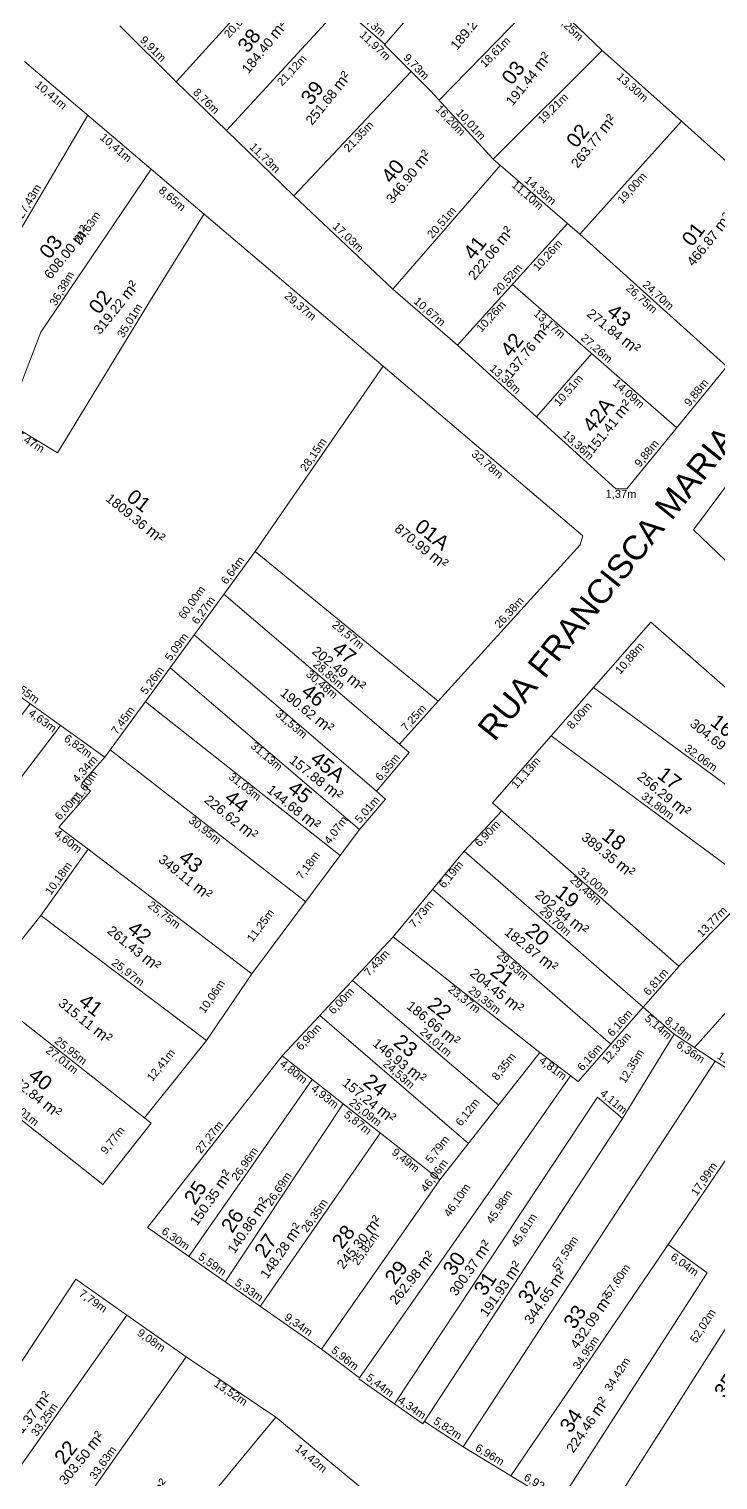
# Model space of a CAD drawing. Header units: metres. Extents: x 3808 to 8215, y 2374 to 6187.
# Drawn here: x 5761.7 to 5847.8, y 4109 to 4290.4 of the extents above; entities that cross this region are included whole.
import ezdxf

# ---------------------------------------------------------------- set-up
doc = ezdxf.new("R2010")
doc.units = ezdxf.units.M
doc.linetypes.add('CENTER', pattern=[2, 1.25, -0.25, 0.25, -0.25])
for name, color, linetype in [('0 - Cotas', 7, 'Continuous'), ('0 - Linhas Quadras', 7, 'Continuous'), ('0 - Nome Ruas', 7, 'CENTER'), ('0 - Numero de Lotes', 6, 'Continuous'), ('0 - Área Dos Lotes', 1, 'Continuous'), ('Fluxo', 170, 'Continuous')]:
    doc.layers.add(name, color=color, linetype=linetype)
doc.styles.add('Arial', font='arial.ttf')
doc.styles.add('pedro', font='arial.ttf', dxfattribs={"height": 3})

msp = doc.modelspace()

# ---------------------------------------------------------------- hatches: boundary and pattern name
at = {"layer": 'Fluxo', "lineweight": 5}
h = msp.add_hatch(dxfattribs=at)
h.set_pattern_fill('ANSI32', color=256, scale=0.15)
h.set_pattern_definition([(45, (-581.274, 256.0805), (-1.01027881, 1.01027881), []), (45, (-580.6005, 256.0805), (-1.01027881, 1.01027881), [])])
edge = h.paths.add_edge_path()
edge.add_arc((6409.322, 3934.822), 605.94, 215.558436, 220.888153)
edge.add_arc((6409.322, 3934.822), 601.94, 215.558436, 220.888153)
edge.add_line((5951.237, 3538.183), (5954.261, 3540.801))
edge.add_arc((10925.118, 7550.386), 6385.997, 217.3930198, 218.3872368)
edge.add_arc((10925.118, 7550.386), 6389.997, 217.3930198, 218.3872368)
edge.add_arc((8022.058, 5423.597), 2788.956, 216.17081, 218.897105)
edge.add_arc((8022.058, 5423.597), 2792.956, 216.17081, 218.897105)
edge.add_arc((6561.25, 4446.689), 1035.746, 216.369866, 220.234553)
edge.add_arc((6561.25, 4446.689), 1039.746, 216.369866, 220.234553)
edge.add_line((5727.223, 3832.546), (5655.544, 3923.802))
edge.add_line((5724.078, 3830.075), (5652.399, 3921.332))
edge.add_line((5655.674, 3923.617), (5438.849, 4274.969))
edge.add_line((5652.27, 3921.517), (5435.445, 4272.868))

# ---------------------------------------------------------------- linework, layer by layer
at = {"layer": '0 - Cotas', "lineweight": 5}
msp.add_line((5830.932, 4227.017, 0), (5830.58, 4225.902, 0), dxfattribs=at)
at = {"layer": '0 - Linhas Quadras', "linetype": 'Continuous', "lineweight": 5}
for p, q in [((5806.136, 4288.402, 0), (5818.141, 4302.277, 0)), ((5818.141, 4302.277, 0), (5833.346, 4287.681, 0)), ((5780.066, 4283.764, 0), (5793.931, 4299.023, 0)), ((5825.952, 4294.779, 0), (5812.947, 4281.469, 0)), ((5833.346, 4287.681, 0), (5825.952, 4294.779, 0)), ((5786.369, 4277.681, 0), (5800.692, 4293.208, 0)), ((5801.852, 4292.205, 0), (5806.183, 4288.457, 0)), ((5773.051, 4290.762, 0), (5780.066, 4283.764, 0)), ((5811.873, 4282.632, 0), (5806.136, 4288.402, 0)), ((5833.346, 4287.681, 0), (5819.741, 4274.118, 0)), ((5843.277, 4278.836, 0), (5833.346, 4287.681, 0)), ((5776.964, 4272.847, 0), (5761.095, 4286.323, 0)), ((5794.81, 4269.534, 0), (5809.463, 4285.055, 0)), ((5780.066, 4283.764, 0), (5786.369, 4277.681, 0)), ((5819.741, 4274.118, 0), (5811.873, 4282.632, 0)), ((5769.03, 4279.585, 0), (5755.076, 4255.966, 0)), ((5786.369, 4277.681, 0), (5794.81, 4269.534, 0)), ((5843.277, 4278.836, 0), (5830.573, 4264.711, 0)), ((5843.277, 4278.836, 0), (5860.654, 4263.206, 0)), ((5819.741, 4274.118, 0), (5830.573, 4264.711, 0)), ((5776.964, 4272.847, 0), (5763.14, 4252.463, 0)), ((5805.947, 4248.234, 0), (5776.964, 4272.847, 0)), ((5807.193, 4257.844, 0), (5820.645, 4273.333, 0)), ((5794.81, 4269.534, 0), (5807.193, 4257.844, 0)), ((5776.852, 4256.466, 0), (5783.56, 4267.246, 0)), ((5815.249, 4250.848, 0), (5829.023, 4266.056, 0)), ((5830.573, 4264.711, 0), (5848.936, 4248.194, 0)), ((5807.193, 4257.844, 0), (5815.249, 4250.848, 0)), ((5842.684, 4240.541, 0), (5822.136, 4258.452, 0)), ((5765.245, 4237.403, 0), (5776.852, 4256.466, 0)), ((5763.14, 4252.463, 0), (5758.865, 4241.287, 0)), ((5815.249, 4250.848, 0), (5835.058, 4232.903, 0)), ((5825.153, 4241.876, 0), (5832.061, 4249.8, 0)), ((5805.947, 4248.234, 0), (5789.955, 4225.07, 0)), ((5830.932, 4227.017, 0), (5805.947, 4248.234, 0)), ((5836.431, 4232.887, 0), (5848.936, 4248.194, 0)), ((5758.865, 4241.287, 0), (5765.245, 4237.403, 0)), ((5854.759, 4241.209, 0), (5844.767, 4227.76, 0)), ((5835.058, 4232.903, 0), (5836.431, 4232.887, 0)), ((5844.767, 4227.76, 0), (5853.766, 4219.142, 0)), ((5771.148, 4199.351, 0), (5789.955, 4225.07, 0)), ((5789.955, 4225.07, 0), (5812.86, 4206.365, 0)), ((5812.86, 4206.365, 0), (5830.58, 4225.902, 0)), ((5807.99, 4200.995, 0), (5786.039, 4219.714, 0)), ((5826.983, 4202.043, 0), (5839.427, 4216.247, 0)), ((5839.379, 4216.288, 0), (5863.639, 4195.035, 0)), ((5747.926, 4215.959, 0), (5771.148, 4199.351, 0)), ((5805.113, 4195.103, 0), (5782.337, 4214.651, 0)), ((5802.998, 4190.318, 0), (5779.334, 4210.545, 0)), ((5826.983, 4202.043, 0), (5832.255, 4208.06, 0)), ((5832.255, 4208.06, 0), (5858.094, 4189.082, 0)), ((5736.263, 4172.97, 0), (5761.836, 4206.011, 0)), ((5800.569, 4187.058, 0), (5776.229, 4206.299, 0)), ((5812.86, 4206.365, 0), (5807.99, 4200.995, 0)), ((5740.24, 4170.058, 0), (5765.603, 4203.316, 0)), ((5826.983, 4202.043, 0), (5819.647, 4193.668, 0)), ((5852.548, 4183.13, 0), (5826.983, 4202.043, 0)), ((5796.278, 4181.298, 0), (5771.832, 4200.286, 0)), ((5809.233, 4199.935, 0), (5805.113, 4195.103, 0)), ((5807.99, 4200.995, 0), (5809.233, 4199.935, 0)), ((5771.148, 4199.351, 0), (5768.271, 4196.096, 0)), ((5768.271, 4196.096, 0), (5769.366, 4195.128, 0)), ((5769.366, 4195.128, 0), (5765.392, 4190.633, 0)), ((5805.113, 4195.103, 0), (5806.259, 4194.119, 0)), ((5806.259, 4194.119, 0), (5802.998, 4190.318, 0)), ((5820.791, 4192.666, 0), (5816.077, 4187.624, 0)), ((5819.647, 4193.668, 0), (5842.938, 4173.264, 0)), ((5765.392, 4190.633, 0), (5769.068, 4187.866, 0)), ((5802.998, 4190.318, 0), (5789.559, 4172.278, 0)), ((5868.939, 4190.097, 0), (5844.912, 4163.062, 0)), ((5769.068, 4187.866, 0), (5763.135, 4179.594, 0)), ((5789.559, 4172.278, 0), (5769.068, 4187.866, 0)), ((5816.077, 4187.624, 0), (5807.207, 4176.897, 0)), ((5816.077, 4187.624, 0), (5838.478, 4168.117, 0)), ((5812.134, 4182.856, 0), (5834.415, 4163.48, 0)), ((5842.938, 4173.264, 0), (5852.548, 4183.13, 0)), ((5763.135, 4179.594, 0), (5755.719, 4170.331, 0)), ((5783.888, 4163.974, 0), (5763.135, 4179.594, 0)), ((5807.207, 4176.897, 0), (5793.328, 4162.037, 0)), ((5825.572, 4162.448, 0), (5807.207, 4176.897, 0)), ((5838.478, 4168.117, 0), (5842.966, 4173.24, 0)), ((5783.888, 4163.974, 0), (5789.559, 4172.278, 0)), ((5802.135, 4171.467, 0), (5820.41, 4155.887, 0)), ((5755.719, 4170.331, 0), (5776.952, 4153.637, 0)), ((5798.04, 4167.082, 0), (5816.626, 4151.078, 0)), ((5838.478, 4168.117, 0), (5830.353, 4158.843, 0)), ((5838.478, 4168.117, 0), (5842.357, 4164.739, 0)), ((5776.123, 4154.289, 0), (5783.888, 4163.974, 0)), ((5842.357, 4164.739, 0), (5835.915, 4154.207, 0)), ((5842.357, 4164.739, 0), (5847.468, 4161.385, 0)), ((5770.912, 4145.955, 0), (5749.729, 4162.713, 0)), ((5776.489, 4140.589, 0), (5793.328, 4162.037, 0)), ((5793.328, 4162.037, 0), (5813.045, 4146.525, 0)), ((5813.045, 4146.525, 0), (5825.572, 4162.448, 0)), ((5830.353, 4158.843, 0), (5825.572, 4162.448, 0)), ((5847.468, 4161.385, 0), (5815.979, 4113.166, 0)), ((5854.34, 4157.181, 0), (5847.468, 4161.385, 0)), ((5797.103, 4159.068, 0), (5781.648, 4136.979, 0)), ((5829.41, 4159.554, 0), (5802.993, 4121.779, 0)), ((5832.776, 4156.857, 0), (5807.361, 4118.539, 0)), ((5854.34, 4157.181, 0), (5821.937, 4109.563, 0)), ((5835.915, 4154.207, 0), (5832.776, 4156.857, 0)), ((5786.226, 4133.776, 0), (5800.977, 4156.02, 0)), ((5776.952, 4153.637, 0), (5770.912, 4145.955, 0)), ((5835.915, 4154.207, 0), (5810.917, 4116.052, 0)), ((5790.593, 4130.721, 0), (5805.589, 4152.391, 0)), ((5813.045, 4146.525, 0), (5798.242, 4125.369, 0)), ((5798.242, 4125.369, 0), (5776.489, 4140.589, 0)), ((5841.599, 4138.457, 0), (5846.493, 4134.917, 0)), ((5827.856, 4105.985, 0), (5846.493, 4134.917, 0)), ((5767.522, 4134.128, 0), (5745.936, 4101.422, 0)), ((5773.892, 4129.64, 0), (5767.522, 4134.128, 0)), ((5832.864, 4102.957, 0), (5851.112, 4131.576, 0)), ((5773.892, 4129.64, 0), (5754.743, 4102.457, 0)), ((5781.312, 4124.413, 0), (5773.892, 4129.64, 0)), ((5802.993, 4121.779, 0), (5798.242, 4125.369, 0)), ((5781.312, 4124.413, 0), (5761.945, 4096.921, 0)), ((5792.545, 4116.897, 0), (5781.312, 4124.413, 0)), ((5810.917, 4116.052, 0), (5802.906, 4121.654, 0)), ((5792.545, 4116.897, 0), (5771.452, 4091.454, 0)), ((5803.643, 4107.697, 0), (5792.545, 4116.897, 0)), ((5815.979, 4113.166, 0), (5811.114, 4116.353, 0)), ((5815.979, 4113.166, 0), (5832.864, 4102.957, 0)), ((5821.937, 4109.563, 0), (5827.856, 4105.985, 0))]:
    msp.add_line(p, q, dxfattribs=at)

# ---------------------------------------------------------------- texts
at = {"layer": '0 - Cotas', "lineweight": 5, "style": 'Arial'}
for s, rotation, p in [('20,62m', 47.74065, (5786.692, 4289.143, 0)), ('5,73m', 319.13048, (5802.823, 4291.893, 0)), ('10,25m', 316.16978, (5827.059, 4292.038, 0)), ('9,91m', 315.06814, (5775.477, 4288.906, 0)), ('11,97m', 317.09314, (5802.932, 4289.524, 0)), ('18,61m', 45.66471, (5818.715, 4285.477, 0)), ('21,12m', 47.30921, (5793.323, 4283.159, 0)), ('9,73m', 314.06941, (5808.412, 4286.717, 0)), ('10,41m', 319.66181, (5762.344, 4283.248, 0)), ('13,30m', 318.31086, (5835.088, 4284.275, 0)), ('8,76m', 316.01858, (5782.11, 4282.346, 0)), ('19,21m', 44.91119, (5825.894, 4278.452, 0)), ('16,20m', 313.64616, (5812.423, 4280.296, 0)), ('10,01m', 312.74125, (5814.998, 4279.839, 0)), ('21,35m', 46.64857, (5801.65, 4274.895, 0)), ('10,41m', 319.66181, (5770.463, 4276.664, 0)), ('11,73m', 316.01858, (5789.168, 4275.534, 0)), ('19,00m', 48.03112, (5835.885, 4268.429, 0)), ('27,43m', 59.4267, (5760.887, 4266.589, 0)), ('8,65m', 319.66181, (5777.8, 4270.051, 0)), ('11,10m', 319.02693, (5821.944, 4270.743, 0)), ('14,35m', 319.02693, (5823.55, 4271.34, 0)), ('24,63m', 55.85509, (5768.069, 4263.275, 0)), ('20,51m', 49.02693, (5812.106, 4264.11, 0)), ('17,03m', 316.64857, (5799.56, 4265.6, 0)), ('10,26m', 47.83183, (5825.319, 4260.028, 0)), ('36,38m', 60.16688, (5765.041, 4255.667, 0)), ('20,52m', 47.83183, (5820.292, 4257.012, 0)), ('26,75m', 318.10751, (5836.234, 4257.848, 0)), ('24,70m', 318.03112, (5838.308, 4258.291, 0)), ('35,01m', 58.46215, (5773.461, 4251.68, 0)), ('29,37m', 319.66181, (5793.518, 4256.866, 0)), ('10,67m', 319.02693, (5809.701, 4256.196, 0)), ('10,26m', 47.83183, (5818.251, 4252.395, 0)), ('13,17m', 318.92137, (5824.686, 4254.666, 0)), ('27,26m', 318.92137, (5830.586, 4251.617, 0)), ('13,36m', 317.82658, (5819.192, 4247.815, 0)), ('10,51m', 48.92137, (5827.96, 4243.134, 0)), ('14,09m', 318.92137, (5834.599, 4245.959, 0)), ('9,88m', 50.75199, (5844.276, 4243.122, 0)), ('7,47m', 328.6639, (5759.907, 4239.374, 0)), ('13,36m', 317.82658, (5828.31, 4239.555, 0)), ('28,15m', 55.3794, (5796.313, 4234.982, 0)), ('9,88m', 50.75199, (5838.066, 4235.521, 0)), ('32,78m', 319.66181, (5816.907, 4237.116, 0)), ('1,37m', 359.34586, (5833.759, 4231.785, 0)), ('6,64m', 53.82393, (5786.384, 4220.863, 0)), ('60,00m', 54.55353, (5781.085, 4216.524, 0)), ('6,27m', 53.82393, (5782.733, 4215.87, 0)), ('26,38m', 47.79264, (5820.519, 4215.405, 0)), ('29,57m', 320.7637, (5799.472, 4215.754, 0)), ('5,09m', 53.82393, (5779.384, 4211.291, 0)), ('10,88m', 49.11304, (5835.619, 4209.653, 0)), ('28,85m', 319.54338, (5797.099, 4210.808, 0)), ('28,55m', 324.42831, (5758.737, 4208.719, 0)), ('5,26m', 53.82393, (5776.321, 4207.103, 0)), ('30,48m', 319.54338, (5796.22, 4209.6, 0)), ('4,63m', 324.42831, (5761.516, 4204.668, 0)), ('7,45m', 53.82393, (5772.67, 4202.106, 0)), ('31,53m', 319.36031, (5792.413, 4204.65, 0)), ('7,25m', 47.79264, (5808.833, 4202.519, 0)), ('8,00m', 48.77954, (5829.586, 4202.79, 0)), ('6,82m', 324.42831, (5765.959, 4201.484, 0)), ('31,13m', 319.4764, (5789.306, 4200.619, 0)), ('32,06m', 323.70358, (5843.546, 4200.263, 0)), ('4,34m', 48.52671, (5767.74, 4196.099, 0)), ('6,35m', 49.54338, (5805.621, 4196.315, 0)), ('11,13m', 48.77954, (5822.645, 4195.34, 0)), ('11,60m', 56.29151, (5767.723, 4193.386, 0)), ('31,03m', 321.6736, (5786.552, 4196.738, 0)), ('6,00m', 48.52671, (5765.537, 4191.4, 0)), ('5,01m', 48.94896, (5803.063, 4191.029, 0)), ('31,80m', 323.50561, (5838.143, 4194.284, 0)), ('30,95m', 322.16117, (5781.543, 4191.292, 0)), ('4,07m', 53.31656, (5799.286, 4188.412, 0)), ('6,90m', 46.92208, (5818.03, 4188.061, 0)), ('4,60m', 323.02357, (5764.715, 4189.649, 0)), ('7,18m', 53.31656, (5795.801, 4184.001, 0)), ('10,18m', 54.35177, (5764.401, 4182.044, 0)), ('6,19m', 50.41506, (5813.579, 4182.897, 0)), ('31,00m', 318.77954, (5830.199, 4184.956, 0)), ('29,48m', 318.77954, (5829.236, 4183.889, 0)), ('25,75m', 322.73811, (5776.43, 4180.687, 0)), ('11,25m', 53.31656, (5789.628, 4176.168, 0)), ('7,73m', 50.41506, (5809.873, 4177.973, 0)), ('29,70m', 318.94886, (5825.44, 4180.001, 0)), ('13,77m', 45.75532, (5845.809, 4176.785, 0)), ('7,43m', 46.95477, (5804.183, 4171.892, 0)), ('29,53m', 318.98907, (5820.076, 4174.476, 0)), ('25,97m', 323.03246, (5771.91, 4173.489, 0)), ('6,81m', 49.08469, (5839.16, 4169.487, 0)), ('10,06m', 55.67073, (5783.633, 4167.252, 0)), ('23,37m', 321.80672, (5813.987, 4170.172, 0)), ('29,35m', 322.04705, (5816.526, 4170.062, 0)), ('6,00m', 46.95477, (5799.753, 4167.153, 0)), ('6,16m', 48.77954, (5834.648, 4164.352, 0)), ('5,14m', 318.94886, (5838.597, 4166.576, 0)), ('6,90m', 46.95477, (5795.693, 4162.636, 0)), ('24,01m', 319.55145, (5810.474, 4164.883, 0)), ('8,18m', 321.84747, (5841.09, 4166.242, 0)), ('25,95m', 321.82363, (5764.771, 4163.723, 0)), ('12,33m', 48.77954, (5833.959, 4160.927, 0)), ('6,36m', 326.42116, (5842.531, 4163.196, 0)), ('27,01m', 321.82363, (5763.672, 4162.554, 0)), ('12,41m', 51.27698, (5777.098, 4158.755, 0)), ('8,35m', 51.80672, (5820.229, 4158.882, 0)), ('4,81m', 322.98494, (5825.353, 4161.276, 0)), ('6,16m', 48.77954, (5830.889, 4160.062, 0)), ('12,35m', 58.54752, (5836.198, 4158.493, 0)), ('11,11m', 328.04328, (5847.634, 4161.776, 0)), ('4,80m', 321.80672, (5792.95, 4160.877, 0)), ('24,53m', 319.26939, (5805.847, 4160.887, 0)), ('4,93m', 321.80672, (5796.864, 4157.773, 0)), ('27,01m', 321.65266, (5758.761, 4156.078, 0)), ('25,09m', 321.80672, (5801.622, 4156.021, 0)), ('6,12m', 51.80672, (5815.704, 4153.163, 0)), ('4,11m', 319.83733, (5832.994, 4157.196, 0)), ('5,87m', 321.80672, (5800.973, 4154.496, 0)), ('9,77m', 51.82363, (5771.312, 4149.663, 0)), ('27,27m', 51.86464, (5783.171, 4149.747, 0)), ('5,79m', 51.80672, (5811.934, 4148.523, 0)), ('26,96m', 55.02086, (5787.726, 4146.364, 0)), ('9,49m', 321.80672, (5806.955, 4149.815, 0)), ('46,06m', 53.60778, (5811.362, 4144.916, 0)), ('26,69m', 56.44956, (5791.994, 4143.198, 0)), ('17,99m', 55.76548, (5845.191, 4144.446, 0)), ('46,10m', 55.03433, (5814.269, 4141.814, 0)), ('26,35m', 55.31708, (5796.45, 4139.888, 0)), ('45,98m', 56.4461, (5819.598, 4140.961, 0)), ('45,61m', 56.76785, (5822.703, 4138.035, 0)), ('6,30m', 325.02086, (5778.163, 4139.906, 0)), ('25,82m', 55.02086, (5802.814, 4135.743, 0)), ('57,59m', 56.85332, (5827.874, 4135.178, 0)), ('5,59m', 325.02086, (5782.731, 4136.71, 0)), ('6,04m', 324.12199, (5841.815, 4136.691, 0)), ('57,60m', 55.76548, (5834.3, 4131.723, 0)), ('7,79m', 324.83722, (5767.836, 4132.113, 0)), ('5,33m', 325.02086, (5787.334, 4133.489, 0)), ('9,34m', 325.02086, (5793.518, 4129.162, 0)), ('52,02m', 57.47754, (5845.105, 4126.066, 0)), ('9,08m', 324.83722, (5775.106, 4127.203, 0)), ('5,96m', 321.4644, (5799.361, 4125.086, 0)), ('34,95m', 55.76548, (5830.42, 4122.74, 0)), ('34,42m', 57.21338, (5834.402, 4120.019, 0)), ('5,44m', 323.43429, (5803.726, 4121.631, 0)), ('13,52m', 326.21422, (5784.707, 4120.84, 0)), ('33,25m', 54.83722, (5762.658, 4114.387, 0)), ('4,34m', 325.03433, (5807.709, 4118.784, 0)), ('5,82m', 326.76785, (5812.155, 4116.149, 0)), ('33,63m', 54.83722, (5769.969, 4109.005, 0)), ('14,42m', 320.34042, (5794.85, 4112.843, 0)), ('6,96m', 328.84388, (5817.389, 4112.78, 0)), ('6,92m', 328.84388, (5823.458, 4109.111, 0))]:
    msp.add_text(s, height=1, rotation=rotation, dxfattribs=at).set_placement(p)
at = {"layer": '0 - Nome Ruas', "linetype": 'Continuous', "lineweight": 5, "style": 'pedro'}
msp.add_text('RUA FRANCISCA MARIA GUEDES', height=3, rotation=51.28455, dxfattribs=at).set_placement((5819.896, 4201.21, 0))
at = {"layer": '0 - Numero de Lotes', "lineweight": 5, "style": 'Arial'}
for s, rotation, p in [('38', 51.92725, (5789.034, 4287.262, -540.279)), ('03', 51.92725, (5822.057, 4283.246, -540.279)), ('39', 51.92725, (5796.925, 4280.731, -540.279)), ('02', 51.92725, (5830.128, 4275.372, -540.279)), ('40', 51.92725, (5806.993, 4270.933, -540.279)), ('01', 51.92725, (5844.581, 4263.055, -540.279)), ('03', 51.92725, (5764.235, 4261.489, -540.279)), ('41', 51.92725, (5817.252, 4261.366, -540.279)), ('02', 51.92725, (5770.408, 4254.592, -540.279)), ('43', 321.92725, (5833.802, 4254.755, -540.279)), ('42', 51.92725, (5821.885, 4249.238, -540.279)), ('42A', 51.92725, (5832.151, 4239.812, -540.279)), ('01', 321.92725, (5773.738, 4231.58, -540.279)), ('01A', 321.92725, (5809.776, 4227.862, -540.279)), ('47', 321.92725, (5799.445, 4212.574, -540.279)), ('46', 321.92725, (5795.569, 4207.268, -540.279)), ('16', 321.92725, (5846.729, 4203.483, -540.279)), ('45A', 321.92725, (5796.711, 4198.865, -540.279)), ('17', 321.92725, (5840.102, 4196.886, -540.279)), ('45', 321.92725, (5793.896, 4195.168, -540.279)), ('44', 321.92725, (5785.973, 4193.991, -540.279)), ('18', 321.92725, (5833.145, 4189.3, -540.279)), ('43', 321.92725, (5780.254, 4186.522, -540.279)), ('19', 321.92725, (5827.333, 4182.124, -540.279)), ('42', 321.92725, (5773.843, 4177.632, -540.279)), ('20', 321.92725, (5823.606, 4177.392, -540.279)), ('21', 321.92725, (5819.205, 4172.322, -540.279)), ('41', 321.92725, (5767.749, 4168.555, -540.279)), ('22', 321.92725, (5811.361, 4168.149, -540.279)), ('23', 321.92725, (5807.116, 4163.483, -540.279)), ('40', 321.92725, (5761.433, 4159.287, -540.279)), ('24', 321.92725, (5803.326, 4158.538, -540.279)), ('25', 56.04177, (5782.433, 4143.281, -540.279)), ('26', 56.73094, (5787.087, 4139.775, -540.279)), ('27', 56.12117, (5791.217, 4136.645, -540.279)), ('28', 51.92725, (5800.82, 4137.763, -540.279)), ('29', 51.92725, (5807.433, 4133.304, -540.279)), ('30', 56.00923, (5814.793, 4134.401, -540.279)), ('31', 56.00923, (5818.673, 4131.899, -540.279)), ('32', 56.00923, (5824.17, 4130.859, -540.279)), ('33', 56.00923, (5829.884, 4127.751, -540.279)), ('35', 56.00923, (5848.711, 4119.127, -540.279)), ('34', 56.00923, (5829.403, 4114.779, -540.279)), ('22', 51.92725, (5766.101, 4110.815, -540.279))]:
    msp.add_text(s, height=1.8197, rotation=rotation, dxfattribs=at).set_placement(p)
at = {"layer": '0 - Área Dos Lotes', "lineweight": 5, "style": 'Arial'}
for s, height, rotation, p in [('189.24 ', 1.2, 50.93117, (5815.191, 4287.617, 0)), ('m²', 1.4, 50.93117, (5792.633, 4289.019, 0)), ('184.40 ', 1.2, 50.93117, (5789.108, 4284.677, 0)), ('m²', 1.4, 50.93117, (5825.657, 4285.004, 0)), ('m²', 1.4, 50.93117, (5800.609, 4282.592, 0)), ('191.44 ', 1.2, 50.93117, (5822.132, 4280.661, 0)), ('251.68 ', 1.2, 50.93117, (5797.083, 4278.25, 0)), ('m²', 1.4, 50.93117, (5833.812, 4277.233, 0)), ('263.77 ', 1.2, 50.93117, (5830.287, 4272.891, 0)), ('m²', 1.4, 50.93117, (5810.663, 4272.777, 0)), ('346.90 ', 1.2, 50.93117, (5807.138, 4268.435, 0)), ('m²', 1.4, 50.93117, (5848.282, 4264.938, 0)), ('m²', 1.4, 50.93117, (5767.91, 4263.34, 0)), ('m²', 1.4, 50.93117, (5820.936, 4263.228, 0)), ('466.87 ', 1.2, 50.93117, (5844.757, 4260.595, 0)), ('608.00 ', 1.2, 50.93117, (5764.385, 4258.997, 0)), ('222.06 ', 1.2, 50.93117, (5817.411, 4258.885, 0)), ('m²', 1.4, 50.93117, (5774.078, 4256.437, 0)), ('319.22 ', 1.2, 50.93117, (5770.553, 4252.094, 0)), ('271.84 ', 1.2, 320.93117, (5831.32, 4254.596, 0)), ('m²', 1.4, 50.93117, (5825.485, 4250.996, 0)), ('137.76 ', 1.2, 50.93117, (5821.96, 4246.653, 0)), ('m²', 1.4, 320.93117, (5835.663, 4251.071, 0)), ('m²', 1.4, 50.93117, (5835.751, 4241.569, 0)), ('151.41 ', 1.2, 50.93117, (5832.226, 4237.227, 0)), ('1809.36 ', 1.2, 320.93117, (5771.153, 4231.506, 0)), ('m²', 1.4, 320.93117, (5776.22, 4227.393, 0)), ('870.99 ', 1.2, 320.93117, (5807.28, 4227.716, 0)), ('m²', 1.4, 320.93117, (5811.623, 4224.191, 0)), ('202.49 ', 1.2, 320.93117, (5796.964, 4212.416, 0)), ('m²', 1.4, 320.93117, (5801.306, 4208.891, 0)), ('190.62 ', 1.2, 320.93117, (5792.984, 4207.193, 0)), ('m²', 1.4, 320.93117, (5797.327, 4203.668, 0)), ('304.69 ', 1.2, 320.93117, (5844.231, 4203.338, 0)), ('157.88 ', 1.2, 320.93117, (5794.126, 4198.791, 0)), ('256.29 ', 1.2, 320.93117, (5837.621, 4196.728, 0)), ('226.62 ', 1.2, 320.93117, (5783.492, 4193.832, 0)), ('144.68 ', 1.2, 320.93117, (5791.311, 4195.093, 0)), ('m²', 1.4, 320.93117, (5798.468, 4195.266, 0)), ('m²', 1.4, 320.93117, (5841.964, 4193.203, 0)), ('m²', 1.4, 320.93117, (5787.835, 4190.307, 0)), ('m²', 1.4, 320.93117, (5795.654, 4191.568, 0)), ('389.35 ', 1.2, 320.93117, (5830.647, 4189.155, 0)), ('349.11 ', 1.2, 320.93117, (5777.756, 4186.376, 0)), ('m²', 1.4, 320.93117, (5834.99, 4185.63, 0)), ('m²', 1.4, 320.93117, (5782.099, 4182.851, 0)), ('202.84 ', 1.2, 320.93117, (5824.852, 4181.966, 0)), ('261.43 ', 1.2, 320.93117, (5771.362, 4177.473, 0)), ('182.87 ', 1.2, 320.93117, (5821.021, 4177.318, 0)), ('m²', 1.4, 320.93117, (5829.194, 4178.44, 0)), ('m²', 1.4, 320.93117, (5775.705, 4173.948, 0)), ('m²', 1.4, 320.93117, (5825.363, 4173.792, 0)), ('204.45 ', 1.2, 320.93117, (5816.724, 4172.163, 0)), ('315.11 ', 1.2, 320.93117, (5765.251, 4168.409, 0)), ('m²', 1.4, 320.93117, (5821.066, 4168.638, 0)), ('186.66 ', 1.2, 320.93117, (5808.776, 4168.074, 0)), ('m²', 1.4, 320.93117, (5769.594, 4164.884, 0)), ('m²', 1.4, 320.93117, (5813.118, 4164.549, 0)), ('146.93 ', 1.2, 320.93117, (5804.531, 4163.408, 0)), ('262.84 ', 1.2, 320.93117, (5758.952, 4159.128, 0)), ('m²', 1.4, 320.93117, (5808.873, 4159.883, 0)), ('157.24 ', 1.2, 320.93117, (5800.741, 4158.463, 0)), ('m²', 1.4, 320.93117, (5763.294, 4155.603, 0)), ('m²', 1.4, 320.93117, (5805.084, 4154.938, 0)), ('m²', 1.4, 55.04569, (5785.897, 4145.292, 0)), ('150.35 ', 1.2, 55.04569, (5782.692, 4140.708, 0)), ('m²', 1.4, 55.73486, (5790.527, 4141.828, 0)), ('140.86 ', 1.2, 55.73486, (5787.377, 4137.206, 0)), ('m²', 1.4, 50.93117, (5804.503, 4139.624, 0)), ('m²', 1.4, 55.12509, (5794.679, 4138.661, 0)), ('148.28 ', 1.2, 55.12509, (5791.481, 4134.072, 0)), ('245.30 ', 1.2, 50.93117, (5800.978, 4135.281, 0)), ('m²', 1.4, 55.01315, (5818.322, 4136.502, 0)), ('m²', 1.4, 50.93117, (5811.117, 4135.166, 0)), ('300.37 ', 1.2, 55.01315, (5815.115, 4131.92, 0)), ('m²', 1.4, 55.01315, (5822.138, 4133.908, 0)), ('262.98 ', 1.2, 50.93117, (5807.591, 4130.823, 0)), ('m²', 1.4, 55.01315, (5827.7, 4132.96, 0)), ('191.93 ', 1.2, 55.01315, (5818.931, 4129.326, 0)), ('344.65 ', 1.2, 55.01315, (5824.493, 4128.378, 0)), ('m²', 1.4, 55.01315, (5833.442, 4129.892, 0)), ('432.09 ', 1.2, 55.01315, (5830.235, 4125.31, 0)), ('m²', 1.4, 50.93117, (5763.168, 4117.643, 0)), ('m²', 1.4, 55.01315, (5832.945, 4116.898, 0)), ('241.37 ', 1.2, 50.93117, (5759.643, 4113.3, 0)), ('224.46 ', 1.2, 55.01315, (5829.738, 4112.315, 0)), ('m²', 1.4, 50.93117, (5769.771, 4112.66, 0)), ('303.50 ', 1.2, 50.93117, (5766.246, 4108.318, 0)), ('m²', 1.4, 50.93117, (5777.813, 4106.702, 0))]:
    msp.add_text(s, height=height, rotation=rotation, dxfattribs=at).set_placement(p)

doc.saveas('drawing.dxf')
